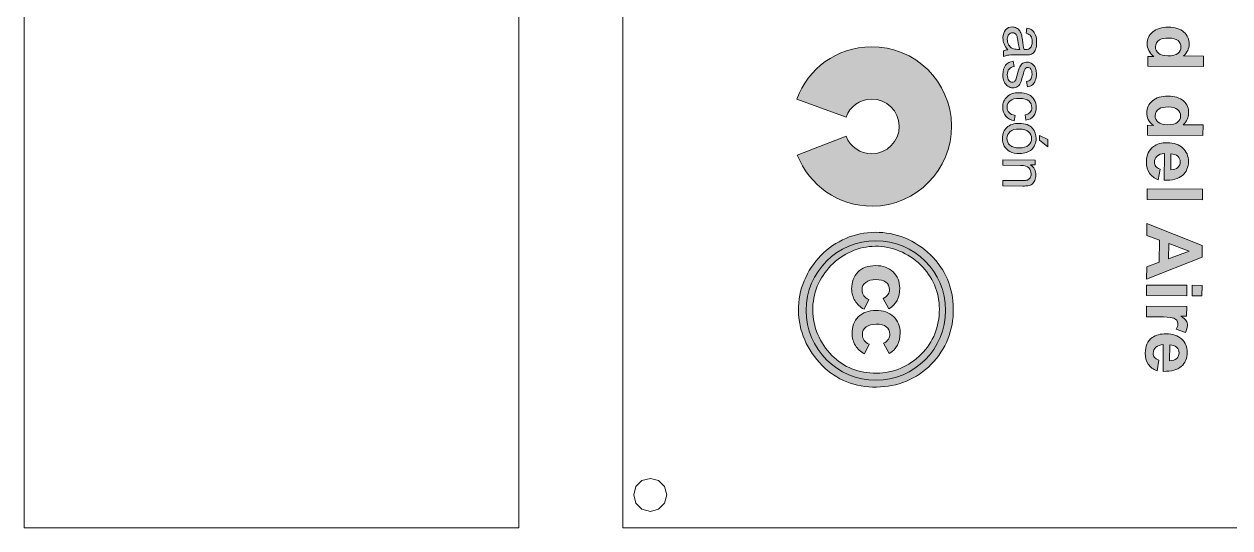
# Model space of a CAD drawing. Header units: inches. Extents: x -141 to 256, y 168 to 398.
# Drawn here: x -140.8 to -31.2, y 288.2 to 334.1 of the extents above; entities that cross this region are included whole.
import ezdxf

# ---------------------------------------------------------------- set-up
doc = ezdxf.new("R2010")
doc.units = ezdxf.units.IN
doc.header["$MEASUREMENT"] = 0
for name, color, linetype in [('Capa 1', 7, 'Continuous'), ('corte exterior', 1, 'Continuous'), ('corte interior', 3, 'Continuous'), ('graba raster', 2, 'Continuous')]:
    doc.layers.add(name, color=color, linetype=linetype)

# ---------------------------------------------------------------- blocks, each defined once
blk = doc.blocks.new('block 5')
at = {"layer": 'Capa 1', "true_color": 0x686868}
h = blk.add_hatch(color=251, dxfattribs=at)
h.dxf.hatch_style = 2
edge = h.paths.add_edge_path()
edge.add_spline(control_points=[(-56.47, 324.84), (-56.51, 328.85), (-59.78, 332.07), (-63.79, 332.03), (-66.9, 332), (-69.54, 330.02), (-70.54, 327.26), (-70.54, 327.26), (-66.07, 325.63), (-66.07, 325.63), (-65.72, 326.58), (-64.82, 327.26), (-63.75, 327.27), (-62.37, 327.28), (-61.25, 326.18), (-61.23, 324.8), (-61.22, 323.42), (-62.33, 322.29), (-63.71, 322.28), (-64.77, 322.27), (-65.69, 322.94), (-66.06, 323.88), (-66.06, 323.88), (-70.5, 322.17), (-70.5, 322.17), (-69.44, 319.43), (-66.77, 317.49), (-63.66, 317.52), (-59.66, 317.56), (-56.44, 320.83), (-56.47, 324.84)], knot_values=[0, 0, 0, 0, 1, 1, 1, 2, 2, 2, 3, 3, 3, 4, 4, 4, 5, 5, 5, 6, 6, 6, 7, 7, 7, 8, 8, 8, 9, 9, 9, 10, 10, 10, 10], degree=3, periodic=1)
at = {"layer": 'Capa 1', "lineweight": 0}
blk.add_open_spline([(-56.47, 324.84), (-56.51, 328.85), (-59.78, 332.07), (-63.79, 332.03), (-66.9, 332), (-69.54, 330.02), (-70.54, 327.26), (-70.54, 327.26), (-66.07, 325.63), (-66.07, 325.63), (-65.72, 326.58), (-64.82, 327.26), (-63.75, 327.27), (-62.37, 327.28), (-61.25, 326.18), (-61.23, 324.8), (-61.22, 323.42), (-62.33, 322.29), (-63.71, 322.28), (-64.77, 322.27), (-65.69, 322.94), (-66.06, 323.88), (-66.06, 323.88), (-70.5, 322.17), (-70.5, 322.17), (-69.44, 319.43), (-66.77, 317.49), (-63.66, 317.52), (-59.66, 317.56), (-56.44, 320.83), (-56.47, 324.84)], degree=3, knots=[0, 0, 0, 0, 1, 1, 1, 2, 2, 2, 3, 3, 3, 4, 4, 4, 5, 5, 5, 6, 6, 6, 7, 7, 7, 8, 8, 8, 9, 9, 9, 10, 10, 10, 10], dxfattribs=at)
blk = doc.blocks.new('block 6')
at = {"layer": 'Capa 1', "true_color": 0x686868}
h = blk.add_hatch(color=251, dxfattribs=at)
h.dxf.hatch_style = 2
edge = h.paths.add_edge_path()
edge.add_spline(control_points=[(-56.31, 308.17), (-56.29, 306.2), (-56.97, 304.52), (-58.33, 303.13), (-58.98, 302.46), (-59.74, 301.95), (-60.58, 301.6), (-61.43, 301.25), (-62.33, 301.07), (-63.29, 301.06), (-64.25, 301.05), (-65.16, 301.21), (-66, 301.54), (-66.85, 301.87), (-67.6, 302.37), (-68.25, 303.03), (-68.93, 303.71), (-69.46, 304.48), (-69.83, 305.35), (-70.2, 306.22), (-70.38, 307.12), (-70.39, 308.05), (-70.4, 308.98), (-70.23, 309.87), (-69.88, 310.73), (-69.53, 311.58), (-69.02, 312.35), (-68.36, 313.03), (-67.69, 313.71), (-66.93, 314.23), (-66.09, 314.59), (-65.24, 314.95), (-64.35, 315.13), (-63.41, 315.14), (-62.48, 315.15), (-61.59, 314.98), (-60.72, 314.63), (-59.86, 314.28), (-59.09, 313.77), (-58.4, 313.1), (-57.02, 311.77), (-56.33, 310.13), (-56.31, 308.17)], knot_values=[0, 0, 0, 0, 1, 1, 1, 2, 2, 2, 3, 3, 3, 4, 4, 4, 5, 5, 5, 6, 6, 6, 7, 7, 7, 8, 8, 8, 9, 9, 9, 10, 10, 10, 11, 11, 11, 12, 12, 12, 13, 13, 13, 14, 14, 14, 14], degree=3, periodic=1)
edge = h.paths.add_edge_path()
edge.add_spline(control_points=[(-57.58, 308.14), (-57.59, 309.75), (-58.17, 311.09), (-59.3, 312.18), (-59.87, 312.73), (-60.5, 313.15), (-61.2, 313.44), (-61.91, 313.74), (-62.64, 313.88), (-63.4, 313.87), (-64.16, 313.86), (-64.88, 313.71), (-65.58, 313.41), (-66.28, 313.1), (-66.9, 312.67), (-67.44, 312.11), (-67.99, 311.55), (-68.4, 310.93), (-68.68, 310.23), (-68.97, 309.53), (-69.1, 308.8), (-69.1, 308.04), (-69.09, 307.28), (-68.94, 306.55), (-68.64, 305.85), (-68.34, 305.14), (-67.91, 304.51), (-67.35, 303.94), (-66.27, 302.85), (-64.92, 302.31), (-63.3, 302.33), (-62.52, 302.34), (-61.78, 302.48), (-61.09, 302.77), (-60.4, 303.07), (-59.78, 303.49), (-59.24, 304.04), (-58.12, 305.18), (-57.57, 306.54), (-57.58, 308.14)], knot_values=[0, 0, 0, 0, 1, 1, 1, 2, 2, 2, 3, 3, 3, 4, 4, 4, 5, 5, 5, 6, 6, 6, 7, 7, 7, 8, 8, 8, 9, 9, 9, 10, 10, 10, 11, 11, 11, 12, 12, 12, 13, 13, 13, 13], degree=3, periodic=1)
edge = h.paths.add_edge_path()
edge.add_spline(control_points=[(-62.18, 308.18), (-62.18, 308.18), (-62.68, 309.12), (-62.68, 309.12), (-62.47, 309.23), (-62.33, 309.35), (-62.24, 309.5), (-62.16, 309.65), (-62.12, 309.78), (-62.12, 309.91), (-62.13, 310.54), (-62.55, 310.85), (-63.38, 310.84), (-63.75, 310.84), (-64.05, 310.75), (-64.28, 310.59), (-64.5, 310.43), (-64.62, 310.2), (-64.61, 309.89), (-64.61, 309.48), (-64.41, 309.19), (-64, 309.02), (-64, 309.02), (-64.43, 308.15), (-64.43, 308.15), (-64.78, 308.33), (-65.05, 308.59), (-65.25, 308.91), (-65.45, 309.24), (-65.55, 309.6), (-65.56, 309.99), (-65.56, 310.62), (-65.37, 311.13), (-64.99, 311.52), (-64.61, 311.91), (-64.07, 312.1), (-63.39, 312.11), (-62.72, 312.12), (-62.18, 311.93), (-61.79, 311.54), (-61.39, 311.15), (-61.19, 310.66), (-61.18, 310.07), (-61.17, 309.19), (-61.51, 308.57), (-62.18, 308.18)], knot_values=[0, 0, 0, 0, 1, 1, 1, 2, 2, 2, 3, 3, 3, 4, 4, 4, 5, 5, 5, 6, 6, 6, 7, 7, 7, 8, 8, 8, 9, 9, 9, 10, 10, 10, 11, 11, 11, 12, 12, 12, 13, 13, 13, 14, 14, 14, 15, 15, 15, 15], degree=3, periodic=1)
edge = h.paths.add_edge_path()
edge.add_spline(control_points=[(-62.15, 304.12), (-62.15, 304.12), (-62.65, 305.05), (-62.65, 305.05), (-62.44, 305.15), (-62.29, 305.28), (-62.21, 305.42), (-62.13, 305.57), (-62.09, 305.71), (-62.09, 305.85), (-62.09, 306.48), (-62.51, 306.79), (-63.34, 306.78), (-63.72, 306.78), (-64.02, 306.69), (-64.24, 306.53), (-64.47, 306.37), (-64.58, 306.14), (-64.58, 305.82), (-64.57, 305.41), (-64.37, 305.13), (-63.97, 304.96), (-63.97, 304.96), (-64.4, 304.08), (-64.4, 304.08), (-64.74, 304.27), (-65.02, 304.53), (-65.22, 304.85), (-65.42, 305.18), (-65.52, 305.53), (-65.52, 305.92), (-65.53, 306.55), (-65.34, 307.06), (-64.96, 307.45), (-64.57, 307.83), (-64.04, 308.03), (-63.35, 308.04), (-62.68, 308.04), (-62.15, 307.85), (-61.75, 307.47), (-61.35, 307.08), (-61.15, 306.59), (-61.15, 305.99), (-61.14, 305.12), (-61.47, 304.5), (-62.15, 304.12)], knot_values=[0, 0, 0, 0, 1, 1, 1, 2, 2, 2, 3, 3, 3, 4, 4, 4, 5, 5, 5, 6, 6, 6, 7, 7, 7, 8, 8, 8, 9, 9, 9, 10, 10, 10, 11, 11, 11, 12, 12, 12, 13, 13, 13, 14, 14, 14, 15, 15, 15, 15], degree=3, periodic=1)
at = {"layer": 'Capa 1', "lineweight": 0}
for points, knots in [([(-56.31, 308.17), (-56.29, 306.2), (-56.97, 304.52), (-58.33, 303.13), (-58.98, 302.46), (-59.74, 301.95), (-60.58, 301.6), (-61.43, 301.25), (-62.33, 301.07), (-63.29, 301.06), (-64.25, 301.05), (-65.16, 301.21), (-66, 301.54), (-66.85, 301.87), (-67.6, 302.37), (-68.25, 303.03), (-68.93, 303.71), (-69.46, 304.48), (-69.83, 305.35), (-70.2, 306.22), (-70.38, 307.12), (-70.39, 308.05), (-70.4, 308.98), (-70.23, 309.87), (-69.88, 310.73), (-69.53, 311.58), (-69.02, 312.35), (-68.36, 313.03), (-67.69, 313.71), (-66.93, 314.23), (-66.09, 314.59), (-65.24, 314.95), (-64.35, 315.13), (-63.41, 315.14), (-62.48, 315.15), (-61.59, 314.98), (-60.72, 314.63), (-59.86, 314.28), (-59.09, 313.77), (-58.4, 313.1), (-57.02, 311.77), (-56.33, 310.13), (-56.31, 308.17)], [0, 0, 0, 0, 1, 1, 1, 2, 2, 2, 3, 3, 3, 4, 4, 4, 5, 5, 5, 6, 6, 6, 7, 7, 7, 8, 8, 8, 9, 9, 9, 10, 10, 10, 11, 11, 11, 12, 12, 12, 13, 13, 13, 14, 14, 14, 14]), ([(-63.35, 314.38), (-59.85, 314.38), (-57.01, 311.54), (-57.01, 308.04), (-57.01, 304.53), (-59.85, 301.69), (-63.35, 301.69), (-66.86, 301.69), (-69.7, 304.53), (-69.7, 308.04), (-69.7, 311.54), (-66.86, 314.38), (-63.35, 314.38)], [0, 0, 0, 0, 1, 1, 1, 2, 2, 2, 3, 3, 3, 4, 4, 4, 4]), ([(-57.58, 308.14), (-57.59, 309.75), (-58.17, 311.09), (-59.3, 312.18), (-59.87, 312.73), (-60.5, 313.15), (-61.2, 313.44), (-61.91, 313.74), (-62.64, 313.88), (-63.4, 313.87), (-64.16, 313.86), (-64.88, 313.71), (-65.58, 313.41), (-66.28, 313.1), (-66.9, 312.67), (-67.44, 312.11), (-67.99, 311.55), (-68.4, 310.93), (-68.68, 310.23), (-68.97, 309.53), (-69.1, 308.8), (-69.1, 308.04), (-69.09, 307.28), (-68.94, 306.55), (-68.64, 305.85), (-68.34, 305.14), (-67.91, 304.51), (-67.35, 303.94), (-66.27, 302.85), (-64.92, 302.31), (-63.3, 302.33), (-62.52, 302.34), (-61.78, 302.48), (-61.09, 302.77), (-60.4, 303.07), (-59.78, 303.49), (-59.24, 304.04), (-58.12, 305.18), (-57.57, 306.54), (-57.58, 308.14)], [0, 0, 0, 0, 1, 1, 1, 2, 2, 2, 3, 3, 3, 4, 4, 4, 5, 5, 5, 6, 6, 6, 7, 7, 7, 8, 8, 8, 9, 9, 9, 10, 10, 10, 11, 11, 11, 12, 12, 12, 13, 13, 13, 13]), ([(-62.18, 308.18), (-62.18, 308.18), (-62.68, 309.12), (-62.68, 309.12), (-62.47, 309.23), (-62.33, 309.35), (-62.24, 309.5), (-62.16, 309.65), (-62.12, 309.78), (-62.12, 309.91), (-62.13, 310.54), (-62.55, 310.85), (-63.38, 310.84), (-63.75, 310.84), (-64.05, 310.75), (-64.28, 310.59), (-64.5, 310.43), (-64.62, 310.2), (-64.61, 309.89), (-64.61, 309.48), (-64.41, 309.19), (-64, 309.02), (-64, 309.02), (-64.43, 308.15), (-64.43, 308.15), (-64.78, 308.33), (-65.05, 308.59), (-65.25, 308.91), (-65.45, 309.24), (-65.55, 309.6), (-65.56, 309.99), (-65.56, 310.62), (-65.37, 311.13), (-64.99, 311.52), (-64.61, 311.91), (-64.07, 312.1), (-63.39, 312.11), (-62.72, 312.12), (-62.18, 311.93), (-61.79, 311.54), (-61.39, 311.15), (-61.19, 310.66), (-61.18, 310.07), (-61.17, 309.19), (-61.51, 308.57), (-62.18, 308.18)], [0, 0, 0, 0, 1, 1, 1, 2, 2, 2, 3, 3, 3, 4, 4, 4, 5, 5, 5, 6, 6, 6, 7, 7, 7, 8, 8, 8, 9, 9, 9, 10, 10, 10, 11, 11, 11, 12, 12, 12, 13, 13, 13, 14, 14, 14, 15, 15, 15, 15]), ([(-62.15, 304.12), (-62.15, 304.12), (-62.65, 305.05), (-62.65, 305.05), (-62.44, 305.15), (-62.29, 305.28), (-62.21, 305.42), (-62.13, 305.57), (-62.09, 305.71), (-62.09, 305.85), (-62.09, 306.48), (-62.51, 306.79), (-63.34, 306.78), (-63.72, 306.78), (-64.02, 306.69), (-64.24, 306.53), (-64.47, 306.37), (-64.58, 306.14), (-64.58, 305.82), (-64.57, 305.41), (-64.37, 305.13), (-63.97, 304.96), (-63.97, 304.96), (-64.4, 304.08), (-64.4, 304.08), (-64.74, 304.27), (-65.02, 304.53), (-65.22, 304.85), (-65.42, 305.18), (-65.52, 305.53), (-65.52, 305.92), (-65.53, 306.55), (-65.34, 307.06), (-64.96, 307.45), (-64.57, 307.83), (-64.04, 308.03), (-63.35, 308.04), (-62.68, 308.04), (-62.15, 307.85), (-61.75, 307.47), (-61.35, 307.08), (-61.15, 306.59), (-61.15, 305.99), (-61.14, 305.12), (-61.47, 304.5), (-62.15, 304.12)], [0, 0, 0, 0, 1, 1, 1, 2, 2, 2, 3, 3, 3, 4, 4, 4, 5, 5, 5, 6, 6, 6, 7, 7, 7, 8, 8, 8, 9, 9, 9, 10, 10, 10, 11, 11, 11, 12, 12, 12, 13, 13, 13, 14, 14, 14, 15, 15, 15, 15])]:
    blk.add_open_spline(points, degree=3, knots=knots, dxfattribs=at)

msp = doc.modelspace()

# ---------------------------------------------------------------- hatches: boundary and pattern name
at = {"layer": 'graba raster', "true_color": 0x575756}
h = msp.add_hatch(color=251, dxfattribs=at)
h.dxf.hatch_style = 2
edge = h.paths.add_edge_path()
edge.add_spline(control_points=[(-51.36, 331.75), (-51.52, 331.93), (-51.63, 332.11), (-51.69, 332.28), (-51.76, 332.45), (-51.79, 332.64), (-51.79, 332.83), (-51.78, 333.15), (-51.7, 333.4), (-51.55, 333.57), (-51.39, 333.74), (-51.19, 333.83), (-50.94, 333.83), (-50.8, 333.82), (-50.67, 333.79), (-50.55, 333.73), (-50.43, 333.66), (-50.34, 333.57), (-50.27, 333.47), (-50.2, 333.36), (-50.14, 333.24), (-50.11, 333.11), (-50.08, 333.01), (-50.06, 332.86), (-50.03, 332.67), (-49.99, 332.27), (-49.93, 331.97), (-49.87, 331.78), (-49.8, 331.78), (-49.76, 331.78), (-49.74, 331.78), (-49.54, 331.78), (-49.39, 331.82), (-49.31, 331.92), (-49.2, 332.04), (-49.14, 332.23), (-49.14, 332.48), (-49.14, 332.71), (-49.18, 332.89), (-49.26, 333), (-49.34, 333.11), (-49.48, 333.19), (-49.69, 333.25), (-49.69, 333.25), (-49.62, 333.73), (-49.62, 333.73), (-49.42, 333.69), (-49.25, 333.61), (-49.12, 333.51), (-48.99, 333.41), (-48.9, 333.26), (-48.83, 333.07), (-48.76, 332.88), (-48.73, 332.66), (-48.73, 332.41), (-48.73, 332.16), (-48.76, 331.95), (-48.82, 331.8), (-48.88, 331.64), (-48.96, 331.53), (-49.04, 331.45), (-49.13, 331.38), (-49.25, 331.33), (-49.38, 331.3), (-49.47, 331.29), (-49.62, 331.28), (-49.84, 331.28), (-49.84, 331.28), (-50.5, 331.28), (-50.5, 331.28), (-50.96, 331.29), (-51.26, 331.28), (-51.38, 331.26), (-51.5, 331.24), (-51.62, 331.2), (-51.73, 331.13), (-51.73, 331.13), (-51.73, 331.65), (-51.73, 331.65), (-51.62, 331.7), (-51.5, 331.74), (-51.36, 331.75)], knot_values=[0, 0, 0, 0, 1, 1, 1, 2, 2, 2, 3, 3, 3, 4, 4, 4, 5, 5, 5, 6, 6, 6, 7, 7, 7, 8, 8, 8, 9, 9, 9, 10, 10, 10, 11, 11, 11, 12, 12, 12, 13, 13, 13, 14, 14, 14, 15, 15, 15, 16, 16, 16, 17, 17, 17, 18, 18, 18, 19, 19, 19, 20, 20, 20, 21, 21, 21, 22, 22, 22, 23, 23, 23, 24, 24, 24, 25, 25, 25, 26, 26, 26, 27, 27, 27, 27], degree=3, periodic=1)
edge = h.paths.add_edge_path()
edge.add_spline(control_points=[(-50.26, 331.78), (-50.33, 331.96), (-50.39, 332.24), (-50.44, 332.6), (-50.47, 332.8), (-50.5, 332.94), (-50.54, 333.03), (-50.57, 333.11), (-50.63, 333.18), (-50.7, 333.23), (-50.77, 333.27), (-50.84, 333.3), (-50.93, 333.3), (-51.06, 333.3), (-51.17, 333.25), (-51.26, 333.15), (-51.35, 333.05), (-51.4, 332.9), (-51.4, 332.71), (-51.4, 332.52), (-51.36, 332.35), (-51.28, 332.2), (-51.19, 332.05), (-51.08, 331.94), (-50.93, 331.87), (-50.82, 331.81), (-50.66, 331.79), (-50.44, 331.79), (-50.44, 331.79), (-50.26, 331.78), (-50.26, 331.78)], knot_values=[0, 0, 0, 0, 1, 1, 1, 2, 2, 2, 3, 3, 3, 4, 4, 4, 5, 5, 5, 6, 6, 6, 7, 7, 7, 8, 8, 8, 9, 9, 9, 10, 10, 10, 10], degree=3, periodic=1)
h = msp.add_hatch(color=251, dxfattribs=at)
h.dxf.hatch_style = 2
edge = h.paths.add_edge_path()
edge.add_spline(control_points=[(-38.61, 330.25), (-38.61, 330.25), (-38.61, 331.15), (-38.61, 331.15), (-38.61, 331.15), (-38.07, 331.14), (-38.07, 331.14), (-38.28, 331.29), (-38.43, 331.47), (-38.53, 331.67), (-38.63, 331.88), (-38.68, 332.08), (-38.68, 332.29), (-38.68, 332.71), (-38.51, 333.07), (-38.17, 333.37), (-37.83, 333.66), (-37.35, 333.81), (-36.75, 333.81), (-36.13, 333.8), (-35.66, 333.66), (-35.34, 333.36), (-35.01, 333.07), (-34.86, 332.7), (-34.86, 332.25), (-34.86, 331.84), (-35.03, 331.49), (-35.37, 331.19), (-35.37, 331.19), (-33.55, 331.18), (-33.55, 331.18), (-33.55, 331.18), (-33.56, 330.22), (-33.56, 330.22), (-33.56, 330.22), (-38.61, 330.25), (-38.61, 330.25)], knot_values=[0, 0, 0, 0, 1, 1, 1, 2, 2, 2, 3, 3, 3, 4, 4, 4, 5, 5, 5, 6, 6, 6, 7, 7, 7, 8, 8, 8, 9, 9, 9, 10, 10, 10, 11, 11, 11, 12, 12, 12, 12], degree=3, periodic=1)
edge = h.paths.add_edge_path()
edge.add_spline(control_points=[(-36.69, 332.82), (-37.08, 332.82), (-37.36, 332.77), (-37.54, 332.66), (-37.79, 332.51), (-37.92, 332.29), (-37.92, 332.01), (-37.92, 331.79), (-37.83, 331.6), (-37.64, 331.44), (-37.45, 331.28), (-37.17, 331.2), (-36.79, 331.2), (-36.37, 331.2), (-36.07, 331.27), (-35.88, 331.42), (-35.69, 331.57), (-35.6, 331.77), (-35.6, 332), (-35.6, 332.23), (-35.69, 332.43), (-35.87, 332.58), (-36.05, 332.74), (-36.32, 332.82), (-36.69, 332.82)], knot_values=[0, 0, 0, 0, 1, 1, 1, 2, 2, 2, 3, 3, 3, 4, 4, 4, 5, 5, 5, 6, 6, 6, 7, 7, 7, 8, 8, 8, 8], degree=3, periodic=1)
h = msp.add_hatch(color=251, dxfattribs=at)
h.dxf.hatch_style = 2
edge = h.paths.add_edge_path()
edge.add_spline(control_points=[(-50.86, 330.72), (-50.86, 330.72), (-50.78, 330.22), (-50.78, 330.22), (-50.98, 330.2), (-51.13, 330.12), (-51.24, 330), (-51.34, 329.87), (-51.4, 329.7), (-51.4, 329.47), (-51.4, 329.24), (-51.35, 329.07), (-51.26, 328.96), (-51.17, 328.85), (-51.06, 328.8), (-50.94, 328.8), (-50.82, 328.79), (-50.74, 328.84), (-50.67, 328.94), (-50.63, 329.01), (-50.57, 329.18), (-50.5, 329.45), (-50.41, 329.81), (-50.32, 330.06), (-50.26, 330.2), (-50.19, 330.34), (-50.1, 330.45), (-49.98, 330.52), (-49.86, 330.59), (-49.73, 330.63), (-49.58, 330.63), (-49.45, 330.62), (-49.33, 330.59), (-49.22, 330.53), (-49.11, 330.47), (-49.02, 330.39), (-48.95, 330.29), (-48.89, 330.21), (-48.84, 330.11), (-48.8, 329.97), (-48.76, 329.84), (-48.75, 329.7), (-48.75, 329.54), (-48.75, 329.31), (-48.78, 329.11), (-48.85, 328.94), (-48.92, 328.77), (-49.01, 328.64), (-49.12, 328.56), (-49.23, 328.47), (-49.38, 328.42), (-49.57, 328.39), (-49.57, 328.39), (-49.64, 328.87), (-49.64, 328.87), (-49.49, 328.89), (-49.37, 328.96), (-49.28, 329.06), (-49.2, 329.17), (-49.16, 329.32), (-49.15, 329.51), (-49.15, 329.74), (-49.19, 329.9), (-49.26, 330), (-49.34, 330.1), (-49.43, 330.15), (-49.53, 330.15), (-49.59, 330.15), (-49.65, 330.13), (-49.7, 330.09), (-49.76, 330.05), (-49.8, 329.98), (-49.84, 329.9), (-49.85, 329.85), (-49.9, 329.7), (-49.96, 329.46), (-50.06, 329.11), (-50.14, 328.86), (-50.2, 328.73), (-50.26, 328.59), (-50.35, 328.48), (-50.46, 328.4), (-50.58, 328.32), (-50.72, 328.28), (-50.89, 328.29), (-51.05, 328.29), (-51.21, 328.34), (-51.35, 328.43), (-51.5, 328.53), (-51.61, 328.67), (-51.69, 328.85), (-51.77, 329.03), (-51.81, 329.24), (-51.81, 329.47), (-51.8, 329.85), (-51.72, 330.14), (-51.56, 330.34), (-51.4, 330.54), (-51.17, 330.66), (-50.86, 330.72)], knot_values=[0, 0, 0, 0, 1, 1, 1, 2, 2, 2, 3, 3, 3, 4, 4, 4, 5, 5, 5, 6, 6, 6, 7, 7, 7, 8, 8, 8, 9, 9, 9, 10, 10, 10, 11, 11, 11, 12, 12, 12, 13, 13, 13, 14, 14, 14, 15, 15, 15, 16, 16, 16, 17, 17, 17, 18, 18, 18, 19, 19, 19, 20, 20, 20, 21, 21, 21, 22, 22, 22, 23, 23, 23, 24, 24, 24, 25, 25, 25, 26, 26, 26, 27, 27, 27, 28, 28, 28, 29, 29, 29, 30, 30, 30, 31, 31, 31, 32, 32, 32, 33, 33, 33, 33], degree=3, periodic=1)
h = msp.add_hatch(color=251, dxfattribs=at)
h.dxf.hatch_style = 2
edge = h.paths.add_edge_path()
edge.add_spline(control_points=[(-50.69, 325.78), (-50.69, 325.78), (-50.76, 325.3), (-50.76, 325.3), (-51.09, 325.35), (-51.35, 325.49), (-51.54, 325.71), (-51.73, 325.93), (-51.82, 326.2), (-51.82, 326.52), (-51.82, 326.92), (-51.69, 327.24), (-51.42, 327.48), (-51.16, 327.73), (-50.79, 327.85), (-50.3, 327.84), (-49.98, 327.84), (-49.7, 327.79), (-49.47, 327.68), (-49.23, 327.58), (-49.06, 327.41), (-48.94, 327.2), (-48.82, 326.99), (-48.76, 326.75), (-48.76, 326.5), (-48.77, 326.18), (-48.85, 325.92), (-49.01, 325.72), (-49.17, 325.52), (-49.4, 325.39), (-49.7, 325.34), (-49.7, 325.34), (-49.77, 325.82), (-49.77, 325.82), (-49.57, 325.86), (-49.42, 325.95), (-49.32, 326.06), (-49.22, 326.18), (-49.17, 326.32), (-49.17, 326.48), (-49.17, 326.73), (-49.26, 326.94), (-49.44, 327.09), (-49.62, 327.25), (-49.9, 327.33), (-50.29, 327.33), (-50.68, 327.34), (-50.97, 327.26), (-51.14, 327.11), (-51.32, 326.96), (-51.41, 326.77), (-51.42, 326.52), (-51.42, 326.33), (-51.36, 326.17), (-51.24, 326.04), (-51.12, 325.9), (-50.94, 325.82), (-50.69, 325.78)], knot_values=[0, 0, 0, 0, 1, 1, 1, 2, 2, 2, 3, 3, 3, 4, 4, 4, 5, 5, 5, 6, 6, 6, 7, 7, 7, 8, 8, 8, 9, 9, 9, 10, 10, 10, 11, 11, 11, 12, 12, 12, 13, 13, 13, 14, 14, 14, 15, 15, 15, 16, 16, 16, 17, 17, 17, 18, 18, 18, 19, 19, 19, 19], degree=3, periodic=1)
h = msp.add_hatch(color=251, dxfattribs=at)
h.dxf.hatch_style = 2
edge = h.paths.add_edge_path()
edge.add_spline(control_points=[(-38.65, 323.98), (-38.65, 323.98), (-38.64, 324.88), (-38.64, 324.88), (-38.64, 324.88), (-38.11, 324.87), (-38.11, 324.87), (-38.31, 325.02), (-38.47, 325.2), (-38.57, 325.4), (-38.67, 325.61), (-38.72, 325.81), (-38.72, 326.02), (-38.72, 326.44), (-38.55, 326.8), (-38.2, 327.1), (-37.86, 327.39), (-37.39, 327.54), (-36.78, 327.54), (-36.16, 327.53), (-35.69, 327.39), (-35.37, 327.09), (-35.05, 326.8), (-34.89, 326.43), (-34.9, 325.98), (-34.9, 325.57), (-35.07, 325.22), (-35.41, 324.92), (-35.41, 324.92), (-33.59, 324.91), (-33.59, 324.91), (-33.59, 324.91), (-33.6, 323.95), (-33.6, 323.95), (-33.6, 323.95), (-38.65, 323.98), (-38.65, 323.98)], knot_values=[0, 0, 0, 0, 1, 1, 1, 2, 2, 2, 3, 3, 3, 4, 4, 4, 5, 5, 5, 6, 6, 6, 7, 7, 7, 8, 8, 8, 9, 9, 9, 10, 10, 10, 11, 11, 11, 12, 12, 12, 12], degree=3, periodic=1)
edge = h.paths.add_edge_path()
edge.add_spline(control_points=[(-36.72, 326.55), (-37.12, 326.55), (-37.4, 326.5), (-37.57, 326.39), (-37.83, 326.24), (-37.95, 326.02), (-37.96, 325.74), (-37.96, 325.52), (-37.86, 325.33), (-37.68, 325.17), (-37.49, 325.01), (-37.2, 324.93), (-36.83, 324.93), (-36.41, 324.93), (-36.1, 325), (-35.92, 325.15), (-35.73, 325.3), (-35.64, 325.5), (-35.64, 325.73), (-35.64, 325.96), (-35.73, 326.16), (-35.91, 326.31), (-36.09, 326.47), (-36.36, 326.55), (-36.72, 326.55)], knot_values=[0, 0, 0, 0, 1, 1, 1, 2, 2, 2, 3, 3, 3, 4, 4, 4, 5, 5, 5, 6, 6, 6, 7, 7, 7, 8, 8, 8, 8], degree=3, periodic=1)
h = msp.add_hatch(color=251, dxfattribs=at)
h.dxf.hatch_style = 2
edge = h.paths.add_edge_path()
edge.add_spline(control_points=[(-50.3, 325.05), (-49.76, 325.05), (-49.36, 324.9), (-49.1, 324.6), (-48.89, 324.34), (-48.78, 324.03), (-48.78, 323.67), (-48.78, 323.27), (-48.92, 322.94), (-49.18, 322.69), (-49.45, 322.43), (-49.81, 322.31), (-50.28, 322.31), (-50.65, 322.31), (-50.95, 322.37), (-51.17, 322.49), (-51.38, 322.6), (-51.55, 322.77), (-51.67, 322.98), (-51.78, 323.2), (-51.84, 323.44), (-51.84, 323.69), (-51.84, 324.1), (-51.7, 324.43), (-51.44, 324.68), (-51.18, 324.93), (-50.8, 325.06), (-50.3, 325.05)], knot_values=[0, 0, 0, 0, 1, 1, 1, 2, 2, 2, 3, 3, 3, 4, 4, 4, 5, 5, 5, 6, 6, 6, 7, 7, 7, 8, 8, 8, 9, 9, 9, 9], degree=3, periodic=1)
edge = h.paths.add_edge_path()
edge.add_spline(control_points=[(-50.31, 324.54), (-50.68, 324.55), (-50.96, 324.47), (-51.15, 324.3), (-51.34, 324.14), (-51.43, 323.94), (-51.43, 323.69), (-51.43, 323.44), (-51.34, 323.24), (-51.16, 323.07), (-50.97, 322.91), (-50.68, 322.82), (-50.3, 322.82), (-49.94, 322.82), (-49.66, 322.9), (-49.48, 323.06), (-49.29, 323.23), (-49.19, 323.43), (-49.19, 323.67), (-49.19, 323.92), (-49.28, 324.13), (-49.47, 324.29), (-49.65, 324.46), (-49.93, 324.54), (-50.31, 324.54)], knot_values=[0, 0, 0, 0, 1, 1, 1, 2, 2, 2, 3, 3, 3, 4, 4, 4, 5, 5, 5, 6, 6, 6, 7, 7, 7, 8, 8, 8, 8], degree=3, periodic=1)
h.paths.add_polyline_path([(-48.48, 323.95), (-47.71, 323.58), (-47.72, 322.92), (-48.48, 323.54)])
h = msp.add_hatch(color=251, dxfattribs=at)
h.dxf.hatch_style = 2
edge = h.paths.add_edge_path()
edge.add_spline(control_points=[(-37.5, 320.9), (-37.5, 320.9), (-37.67, 319.93), (-37.67, 319.93), (-38.02, 320.06), (-38.29, 320.26), (-38.47, 320.52), (-38.66, 320.79), (-38.75, 321.13), (-38.75, 321.53), (-38.74, 322.17), (-38.53, 322.64), (-38.11, 322.94), (-37.78, 323.18), (-37.36, 323.3), (-36.85, 323.29), (-36.24, 323.29), (-35.77, 323.13), (-35.43, 322.81), (-35.09, 322.49), (-34.92, 322.09), (-34.92, 321.6), (-34.92, 321.06), (-35.11, 320.63), (-35.47, 320.32), (-35.83, 320.01), (-36.38, 319.86), (-37.12, 319.88), (-37.12, 319.88), (-37.11, 322.3), (-37.11, 322.3), (-37.4, 322.3), (-37.62, 322.22), (-37.78, 322.07), (-37.94, 321.92), (-38.02, 321.74), (-38.02, 321.52), (-38.02, 321.36), (-37.98, 321.24), (-37.9, 321.13), (-37.82, 321.03), (-37.69, 320.95), (-37.5, 320.9)], knot_values=[0, 0, 0, 0, 1, 1, 1, 2, 2, 2, 3, 3, 3, 4, 4, 4, 5, 5, 5, 6, 6, 6, 7, 7, 7, 8, 8, 8, 9, 9, 9, 10, 10, 10, 11, 11, 11, 12, 12, 12, 13, 13, 13, 14, 14, 14, 14], degree=3, periodic=1)
edge = h.paths.add_edge_path()
edge.add_spline(control_points=[(-36.52, 320.84), (-36.24, 320.84), (-36.03, 320.91), (-35.88, 321.05), (-35.74, 321.19), (-35.66, 321.35), (-35.66, 321.55), (-35.66, 321.76), (-35.74, 321.94), (-35.89, 322.07), (-36.04, 322.21), (-36.25, 322.28), (-36.52, 322.28), (-36.52, 322.28), (-36.52, 320.84), (-36.52, 320.84)], knot_values=[0, 0, 0, 0, 1, 1, 1, 2, 2, 2, 3, 3, 3, 4, 4, 4, 5, 5, 5, 5], degree=3, periodic=1)
h = msp.add_hatch(color=251, dxfattribs=at)
h.dxf.hatch_style = 2
edge = h.paths.add_edge_path()
edge.add_spline(control_points=[(-51.79, 321.74), (-51.79, 321.74), (-48.86, 321.72), (-48.86, 321.72), (-48.86, 321.72), (-48.86, 321.28), (-48.86, 321.28), (-48.86, 321.28), (-49.28, 321.28), (-49.28, 321.28), (-48.96, 321.06), (-48.8, 320.75), (-48.8, 320.34), (-48.8, 320.17), (-48.83, 320), (-48.9, 319.86), (-48.96, 319.71), (-49.05, 319.6), (-49.15, 319.53), (-49.25, 319.45), (-49.38, 319.4), (-49.52, 319.37), (-49.61, 319.36), (-49.77, 319.35), (-50, 319.35), (-50, 319.35), (-51.8, 319.36), (-51.8, 319.36), (-51.8, 319.36), (-51.8, 319.86), (-51.8, 319.86), (-51.8, 319.86), (-50.02, 319.85), (-50.02, 319.85), (-49.82, 319.84), (-49.66, 319.86), (-49.56, 319.9), (-49.46, 319.94), (-49.38, 320.01), (-49.32, 320.11), (-49.26, 320.2), (-49.23, 320.32), (-49.23, 320.45), (-49.23, 320.66), (-49.3, 320.84), (-49.43, 321), (-49.56, 321.15), (-49.82, 321.23), (-50.19, 321.23), (-50.19, 321.23), (-51.79, 321.24), (-51.79, 321.24), (-51.79, 321.24), (-51.79, 321.74), (-51.79, 321.74)], knot_values=[0, 0, 0, 0, 1, 1, 1, 2, 2, 2, 3, 3, 3, 4, 4, 4, 5, 5, 5, 6, 6, 6, 7, 7, 7, 8, 8, 8, 9, 9, 9, 10, 10, 10, 11, 11, 11, 12, 12, 12, 13, 13, 13, 14, 14, 14, 15, 15, 15, 16, 16, 16, 17, 17, 17, 18, 18, 18, 18], degree=3, periodic=1)
h = msp.add_hatch(color=251, dxfattribs=at)
h.dxf.hatch_style = 2
h.paths.add_polyline_path([(-38.68, 319.1), (-33.63, 319.07), (-33.63, 318.1), (-38.68, 318.13)])
h = msp.add_hatch(color=251, dxfattribs=at)
h.dxf.hatch_style = 2
h.paths.add_polyline_path([(-38.73, 310.88), (-38.72, 311.99), (-37.57, 312.42), (-37.56, 314.44), (-38.7, 314.86), (-38.7, 315.95), (-33.66, 313.95), (-33.66, 312.87)])
h.paths.add_polyline_path([(-36.72, 312.74), (-34.84, 313.43), (-36.71, 314.12)])
h = msp.add_hatch(color=251, dxfattribs=at)
h.dxf.hatch_style = 2
h.paths.add_polyline_path([(-38.73, 310.34), (-35.07, 310.32), (-35.08, 309.35), (-38.74, 309.38)])
h.paths.add_polyline_path([(-34.58, 310.32), (-33.68, 310.31), (-33.69, 309.35), (-34.58, 309.35)])
h = msp.add_hatch(color=251, dxfattribs=at)
h.dxf.hatch_style = 2
edge = h.paths.add_edge_path()
edge.add_spline(control_points=[(-38.75, 307.46), (-38.75, 307.46), (-38.74, 308.43), (-38.74, 308.43), (-38.74, 308.43), (-35.08, 308.4), (-35.08, 308.4), (-35.08, 308.4), (-35.09, 307.5), (-35.09, 307.5), (-35.09, 307.5), (-35.61, 307.51), (-35.61, 307.51), (-35.36, 307.35), (-35.2, 307.21), (-35.13, 307.09), (-35.05, 306.97), (-35.01, 306.83), (-35.01, 306.67), (-35.01, 306.45), (-35.07, 306.24), (-35.2, 306.03), (-35.2, 306.03), (-36.04, 306.34), (-36.04, 306.34), (-35.93, 306.5), (-35.88, 306.65), (-35.88, 306.79), (-35.88, 306.93), (-35.91, 307.04), (-35.99, 307.14), (-36.06, 307.23), (-36.2, 307.31), (-36.39, 307.36), (-36.59, 307.42), (-37, 307.45), (-37.62, 307.45), (-37.62, 307.45), (-38.75, 307.46), (-38.75, 307.46)], knot_values=[0, 0, 0, 0, 1, 1, 1, 2, 2, 2, 3, 3, 3, 4, 4, 4, 5, 5, 5, 6, 6, 6, 7, 7, 7, 8, 8, 8, 9, 9, 9, 10, 10, 10, 11, 11, 11, 12, 12, 12, 13, 13, 13, 13], degree=3, periodic=1)
h = msp.add_hatch(color=251, dxfattribs=at)
h.dxf.hatch_style = 2
edge = h.paths.add_edge_path()
edge.add_spline(control_points=[(-37.61, 303.51), (-37.61, 303.51), (-37.78, 302.55), (-37.78, 302.55), (-38.13, 302.67), (-38.4, 302.87), (-38.58, 303.14), (-38.76, 303.41), (-38.85, 303.75), (-38.85, 304.15), (-38.85, 304.78), (-38.64, 305.25), (-38.22, 305.56), (-37.88, 305.8), (-37.46, 305.91), (-36.96, 305.91), (-36.35, 305.91), (-35.88, 305.75), (-35.53, 305.43), (-35.19, 305.11), (-35.02, 304.71), (-35.03, 304.22), (-35.03, 303.68), (-35.21, 303.25), (-35.57, 302.94), (-35.93, 302.62), (-36.49, 302.48), (-37.23, 302.49), (-37.23, 302.49), (-37.21, 304.92), (-37.21, 304.92), (-37.5, 304.91), (-37.72, 304.84), (-37.88, 304.69), (-38.04, 304.54), (-38.13, 304.36), (-38.13, 304.13), (-38.13, 303.98), (-38.09, 303.85), (-38, 303.75), (-37.92, 303.65), (-37.79, 303.57), (-37.61, 303.51)], knot_values=[0, 0, 0, 0, 1, 1, 1, 2, 2, 2, 3, 3, 3, 4, 4, 4, 5, 5, 5, 6, 6, 6, 7, 7, 7, 8, 8, 8, 9, 9, 9, 10, 10, 10, 11, 11, 11, 12, 12, 12, 13, 13, 13, 14, 14, 14, 14], degree=3, periodic=1)
edge = h.paths.add_edge_path()
edge.add_spline(control_points=[(-36.63, 303.45), (-36.35, 303.46), (-36.14, 303.53), (-35.99, 303.66), (-35.84, 303.8), (-35.77, 303.97), (-35.77, 304.17), (-35.77, 304.38), (-35.84, 304.55), (-36, 304.69), (-36.15, 304.83), (-36.36, 304.9), (-36.62, 304.9), (-36.62, 304.9), (-36.63, 303.45), (-36.63, 303.45)], knot_values=[0, 0, 0, 0, 1, 1, 1, 2, 2, 2, 3, 3, 3, 4, 4, 4, 5, 5, 5, 5], degree=3, periodic=1)

# ---------------------------------------------------------------- linework, layer by layer
at = {"layer": 'corte exterior', "lineweight": 0}
for points in [[(-95.84, 398.25), (-95.84, 304.25), (-95.84, 288.25), (-140.84, 288.25), (-140.84, 304.25), (-140.84, 398.25), (-95.84, 398.25)], [(-70.37, 288.25), (-71.37, 288.25), (-71.37, 288.25), (-85.38, 288.25), (-86.37, 288.25), (-86.37, 398.25), (-85.38, 398.25), (-82.37, 398.25), (-70.37, 398.25), (-70.37, 398.25), (-70.37, 398.25), (-69.38, 398.25), (-66.37, 398.25), (-57.38, 398.25), (-37.37, 398.25), (-30.37, 398.25)], [(80.63, 288.25), (65.63, 288.25), (64.63, 288.25), (42.62, 288.25), (34.62, 288.25), (33.63, 288.25), (32.63, 288.25), (17.63, 288.25), (16.63, 288.25), (16.63, 288.25), (-5.38, 288.25), (-13.38, 288.25), (-14.37, 288.25), (-15.37, 288.25), (-30.37, 288.25), (-30.37, 288.25), (-31.37, 288.25), (-69.38, 288.25), (-70.37, 288.25), (-70.37, 288.25)]]:
    msp.add_lwpolyline(points, dxfattribs=at)
at = {"layer": 'corte interior', "lineweight": 0}
msp.add_lwpolyline([(-82.57, 292), (-83.12, 292.55), (-83.87, 292.75), (-84.63, 292.55), (-85.18, 292), (-85.38, 291.25), (-85.18, 290.5), (-84.63, 289.95), (-83.87, 289.75), (-83.12, 289.95), (-82.57, 290.5), (-82.37, 291.25), (-82.57, 292)], dxfattribs=at)
at = {"layer": 'graba raster', "lineweight": 0}
for points in [[(-48.48, 323.95), (-47.71, 323.58), (-47.72, 322.92), (-48.48, 323.54), (-48.48, 323.95)], [(-38.68, 319.1), (-33.63, 319.07), (-33.63, 318.1), (-38.68, 318.13), (-38.68, 319.1)], [(-38.73, 310.88), (-38.72, 311.99), (-37.57, 312.42), (-37.56, 314.44), (-38.7, 314.86), (-38.7, 315.95), (-33.66, 313.95), (-33.66, 312.87), (-38.73, 310.88)], [(-36.72, 312.74), (-34.84, 313.43), (-36.71, 314.12), (-36.72, 312.74)], [(-38.73, 310.34), (-35.07, 310.32), (-35.08, 309.35), (-38.74, 309.38), (-38.73, 310.34)], [(-34.58, 310.32), (-33.68, 310.31), (-33.69, 309.35), (-34.58, 309.35), (-34.58, 310.32)]]:
    msp.add_lwpolyline(points, dxfattribs=at)
for points, knots in [([(-51.36, 331.75), (-51.52, 331.93), (-51.63, 332.11), (-51.69, 332.28), (-51.76, 332.45), (-51.79, 332.64), (-51.79, 332.83), (-51.78, 333.15), (-51.7, 333.4), (-51.55, 333.57), (-51.39, 333.74), (-51.19, 333.83), (-50.94, 333.83), (-50.8, 333.82), (-50.67, 333.79), (-50.55, 333.73), (-50.43, 333.66), (-50.34, 333.57), (-50.27, 333.47), (-50.2, 333.36), (-50.14, 333.24), (-50.11, 333.11), (-50.08, 333.01), (-50.06, 332.86), (-50.03, 332.67), (-49.99, 332.27), (-49.93, 331.97), (-49.87, 331.78), (-49.8, 331.78), (-49.76, 331.78), (-49.74, 331.78), (-49.54, 331.78), (-49.39, 331.82), (-49.31, 331.92), (-49.2, 332.04), (-49.14, 332.23), (-49.14, 332.48), (-49.14, 332.71), (-49.18, 332.89), (-49.26, 333), (-49.34, 333.11), (-49.48, 333.19), (-49.69, 333.25), (-49.69, 333.25), (-49.62, 333.73), (-49.62, 333.73), (-49.42, 333.69), (-49.25, 333.61), (-49.12, 333.51), (-48.99, 333.41), (-48.9, 333.26), (-48.83, 333.07), (-48.76, 332.88), (-48.73, 332.66), (-48.73, 332.41), (-48.73, 332.16), (-48.76, 331.95), (-48.82, 331.8), (-48.88, 331.64), (-48.96, 331.53), (-49.04, 331.45), (-49.13, 331.38), (-49.25, 331.33), (-49.38, 331.3), (-49.47, 331.29), (-49.62, 331.28), (-49.84, 331.28), (-49.84, 331.28), (-50.5, 331.28), (-50.5, 331.28), (-50.96, 331.29), (-51.26, 331.28), (-51.38, 331.26), (-51.5, 331.24), (-51.62, 331.2), (-51.73, 331.13), (-51.73, 331.13), (-51.73, 331.65), (-51.73, 331.65), (-51.62, 331.7), (-51.5, 331.74), (-51.36, 331.75)], [0, 0, 0, 0, 1, 1, 1, 2, 2, 2, 3, 3, 3, 4, 4, 4, 5, 5, 5, 6, 6, 6, 7, 7, 7, 8, 8, 8, 9, 9, 9, 10, 10, 10, 11, 11, 11, 12, 12, 12, 13, 13, 13, 14, 14, 14, 15, 15, 15, 16, 16, 16, 17, 17, 17, 18, 18, 18, 19, 19, 19, 20, 20, 20, 21, 21, 21, 22, 22, 22, 23, 23, 23, 24, 24, 24, 25, 25, 25, 26, 26, 26, 27, 27, 27, 27]), ([(-38.61, 330.25), (-38.61, 330.25), (-38.61, 331.15), (-38.61, 331.15), (-38.61, 331.15), (-38.07, 331.14), (-38.07, 331.14), (-38.28, 331.29), (-38.43, 331.47), (-38.53, 331.67), (-38.63, 331.88), (-38.68, 332.08), (-38.68, 332.29), (-38.68, 332.71), (-38.51, 333.07), (-38.17, 333.37), (-37.83, 333.66), (-37.35, 333.81), (-36.75, 333.81), (-36.13, 333.8), (-35.66, 333.66), (-35.34, 333.36), (-35.01, 333.07), (-34.86, 332.7), (-34.86, 332.25), (-34.86, 331.84), (-35.03, 331.49), (-35.37, 331.19), (-35.37, 331.19), (-33.55, 331.18), (-33.55, 331.18), (-33.55, 331.18), (-33.56, 330.22), (-33.56, 330.22), (-33.56, 330.22), (-38.61, 330.25), (-38.61, 330.25)], [0, 0, 0, 0, 1, 1, 1, 2, 2, 2, 3, 3, 3, 4, 4, 4, 5, 5, 5, 6, 6, 6, 7, 7, 7, 8, 8, 8, 9, 9, 9, 10, 10, 10, 11, 11, 11, 12, 12, 12, 12]), ([(-50.26, 331.78), (-50.33, 331.96), (-50.39, 332.24), (-50.44, 332.6), (-50.47, 332.8), (-50.5, 332.94), (-50.54, 333.03), (-50.57, 333.11), (-50.63, 333.18), (-50.7, 333.23), (-50.77, 333.27), (-50.84, 333.3), (-50.93, 333.3), (-51.06, 333.3), (-51.17, 333.25), (-51.26, 333.15), (-51.35, 333.05), (-51.4, 332.9), (-51.4, 332.71), (-51.4, 332.52), (-51.36, 332.35), (-51.28, 332.2), (-51.19, 332.05), (-51.08, 331.94), (-50.93, 331.87), (-50.82, 331.81), (-50.66, 331.79), (-50.44, 331.79), (-50.44, 331.79), (-50.26, 331.78), (-50.26, 331.78)], [0, 0, 0, 0, 1, 1, 1, 2, 2, 2, 3, 3, 3, 4, 4, 4, 5, 5, 5, 6, 6, 6, 7, 7, 7, 8, 8, 8, 9, 9, 9, 10, 10, 10, 10]), ([(-36.69, 332.82), (-37.08, 332.82), (-37.36, 332.77), (-37.54, 332.66), (-37.79, 332.51), (-37.92, 332.29), (-37.92, 332.01), (-37.92, 331.79), (-37.83, 331.6), (-37.64, 331.44), (-37.45, 331.28), (-37.17, 331.2), (-36.79, 331.2), (-36.37, 331.2), (-36.07, 331.27), (-35.88, 331.42), (-35.69, 331.57), (-35.6, 331.77), (-35.6, 332), (-35.6, 332.23), (-35.69, 332.43), (-35.87, 332.58), (-36.05, 332.74), (-36.32, 332.82), (-36.69, 332.82)], [0, 0, 0, 0, 1, 1, 1, 2, 2, 2, 3, 3, 3, 4, 4, 4, 5, 5, 5, 6, 6, 6, 7, 7, 7, 8, 8, 8, 8]), ([(-50.86, 330.72), (-50.86, 330.72), (-50.78, 330.22), (-50.78, 330.22), (-50.98, 330.2), (-51.13, 330.12), (-51.24, 330), (-51.34, 329.87), (-51.4, 329.7), (-51.4, 329.47), (-51.4, 329.24), (-51.35, 329.07), (-51.26, 328.96), (-51.17, 328.85), (-51.06, 328.8), (-50.94, 328.8), (-50.82, 328.79), (-50.74, 328.84), (-50.67, 328.94), (-50.63, 329.01), (-50.57, 329.18), (-50.5, 329.45), (-50.41, 329.81), (-50.32, 330.06), (-50.26, 330.2), (-50.19, 330.34), (-50.1, 330.45), (-49.98, 330.52), (-49.86, 330.59), (-49.73, 330.63), (-49.58, 330.63), (-49.45, 330.62), (-49.33, 330.59), (-49.22, 330.53), (-49.11, 330.47), (-49.02, 330.39), (-48.95, 330.29), (-48.89, 330.21), (-48.84, 330.11), (-48.8, 329.97), (-48.76, 329.84), (-48.75, 329.7), (-48.75, 329.54), (-48.75, 329.31), (-48.78, 329.11), (-48.85, 328.94), (-48.92, 328.77), (-49.01, 328.64), (-49.12, 328.56), (-49.23, 328.47), (-49.38, 328.42), (-49.57, 328.39), (-49.57, 328.39), (-49.64, 328.87), (-49.64, 328.87), (-49.49, 328.89), (-49.37, 328.96), (-49.28, 329.06), (-49.2, 329.17), (-49.16, 329.32), (-49.15, 329.51), (-49.15, 329.74), (-49.19, 329.9), (-49.26, 330), (-49.34, 330.1), (-49.43, 330.15), (-49.53, 330.15), (-49.59, 330.15), (-49.65, 330.13), (-49.7, 330.09), (-49.76, 330.05), (-49.8, 329.98), (-49.84, 329.9), (-49.85, 329.85), (-49.9, 329.7), (-49.96, 329.46), (-50.06, 329.11), (-50.14, 328.86), (-50.2, 328.73), (-50.26, 328.59), (-50.35, 328.48), (-50.46, 328.4), (-50.58, 328.32), (-50.72, 328.28), (-50.89, 328.29), (-51.05, 328.29), (-51.21, 328.34), (-51.35, 328.43), (-51.5, 328.53), (-51.61, 328.67), (-51.69, 328.85), (-51.77, 329.03), (-51.81, 329.24), (-51.81, 329.47), (-51.8, 329.85), (-51.72, 330.14), (-51.56, 330.34), (-51.4, 330.54), (-51.17, 330.66), (-50.86, 330.72)], [0, 0, 0, 0, 1, 1, 1, 2, 2, 2, 3, 3, 3, 4, 4, 4, 5, 5, 5, 6, 6, 6, 7, 7, 7, 8, 8, 8, 9, 9, 9, 10, 10, 10, 11, 11, 11, 12, 12, 12, 13, 13, 13, 14, 14, 14, 15, 15, 15, 16, 16, 16, 17, 17, 17, 18, 18, 18, 19, 19, 19, 20, 20, 20, 21, 21, 21, 22, 22, 22, 23, 23, 23, 24, 24, 24, 25, 25, 25, 26, 26, 26, 27, 27, 27, 28, 28, 28, 29, 29, 29, 30, 30, 30, 31, 31, 31, 32, 32, 32, 33, 33, 33, 33]), ([(-50.69, 325.78), (-50.69, 325.78), (-50.76, 325.3), (-50.76, 325.3), (-51.09, 325.35), (-51.35, 325.49), (-51.54, 325.71), (-51.73, 325.93), (-51.82, 326.2), (-51.82, 326.52), (-51.82, 326.92), (-51.69, 327.24), (-51.42, 327.48), (-51.16, 327.73), (-50.79, 327.85), (-50.3, 327.84), (-49.98, 327.84), (-49.7, 327.79), (-49.47, 327.68), (-49.23, 327.58), (-49.06, 327.41), (-48.94, 327.2), (-48.82, 326.99), (-48.76, 326.75), (-48.76, 326.5), (-48.77, 326.18), (-48.85, 325.92), (-49.01, 325.72), (-49.17, 325.52), (-49.4, 325.39), (-49.7, 325.34), (-49.7, 325.34), (-49.77, 325.82), (-49.77, 325.82), (-49.57, 325.86), (-49.42, 325.95), (-49.32, 326.06), (-49.22, 326.18), (-49.17, 326.32), (-49.17, 326.48), (-49.17, 326.73), (-49.26, 326.94), (-49.44, 327.09), (-49.62, 327.25), (-49.9, 327.33), (-50.29, 327.33), (-50.68, 327.34), (-50.97, 327.26), (-51.14, 327.11), (-51.32, 326.96), (-51.41, 326.77), (-51.42, 326.52), (-51.42, 326.33), (-51.36, 326.17), (-51.24, 326.04), (-51.12, 325.9), (-50.94, 325.82), (-50.69, 325.78)], [0, 0, 0, 0, 1, 1, 1, 2, 2, 2, 3, 3, 3, 4, 4, 4, 5, 5, 5, 6, 6, 6, 7, 7, 7, 8, 8, 8, 9, 9, 9, 10, 10, 10, 11, 11, 11, 12, 12, 12, 13, 13, 13, 14, 14, 14, 15, 15, 15, 16, 16, 16, 17, 17, 17, 18, 18, 18, 19, 19, 19, 19]), ([(-38.65, 323.98), (-38.65, 323.98), (-38.64, 324.88), (-38.64, 324.88), (-38.64, 324.88), (-38.11, 324.87), (-38.11, 324.87), (-38.31, 325.02), (-38.47, 325.2), (-38.57, 325.4), (-38.67, 325.61), (-38.72, 325.81), (-38.72, 326.02), (-38.72, 326.44), (-38.55, 326.8), (-38.2, 327.1), (-37.86, 327.39), (-37.39, 327.54), (-36.78, 327.54), (-36.16, 327.53), (-35.69, 327.39), (-35.37, 327.09), (-35.05, 326.8), (-34.89, 326.43), (-34.9, 325.98), (-34.9, 325.57), (-35.07, 325.22), (-35.41, 324.92), (-35.41, 324.92), (-33.59, 324.91), (-33.59, 324.91), (-33.59, 324.91), (-33.6, 323.95), (-33.6, 323.95), (-33.6, 323.95), (-38.65, 323.98), (-38.65, 323.98)], [0, 0, 0, 0, 1, 1, 1, 2, 2, 2, 3, 3, 3, 4, 4, 4, 5, 5, 5, 6, 6, 6, 7, 7, 7, 8, 8, 8, 9, 9, 9, 10, 10, 10, 11, 11, 11, 12, 12, 12, 12]), ([(-36.72, 326.55), (-37.12, 326.55), (-37.4, 326.5), (-37.57, 326.39), (-37.83, 326.24), (-37.95, 326.02), (-37.96, 325.74), (-37.96, 325.52), (-37.86, 325.33), (-37.68, 325.17), (-37.49, 325.01), (-37.2, 324.93), (-36.83, 324.93), (-36.41, 324.93), (-36.1, 325), (-35.92, 325.15), (-35.73, 325.3), (-35.64, 325.5), (-35.64, 325.73), (-35.64, 325.96), (-35.73, 326.16), (-35.91, 326.31), (-36.09, 326.47), (-36.36, 326.55), (-36.72, 326.55)], [0, 0, 0, 0, 1, 1, 1, 2, 2, 2, 3, 3, 3, 4, 4, 4, 5, 5, 5, 6, 6, 6, 7, 7, 7, 8, 8, 8, 8]), ([(-50.3, 325.05), (-49.76, 325.05), (-49.36, 324.9), (-49.1, 324.6), (-48.89, 324.34), (-48.78, 324.03), (-48.78, 323.67), (-48.78, 323.27), (-48.92, 322.94), (-49.18, 322.69), (-49.45, 322.43), (-49.81, 322.31), (-50.28, 322.31), (-50.65, 322.31), (-50.95, 322.37), (-51.17, 322.49), (-51.38, 322.6), (-51.55, 322.77), (-51.67, 322.98), (-51.78, 323.2), (-51.84, 323.44), (-51.84, 323.69), (-51.84, 324.1), (-51.7, 324.43), (-51.44, 324.68), (-51.18, 324.93), (-50.8, 325.06), (-50.3, 325.05)], [0, 0, 0, 0, 1, 1, 1, 2, 2, 2, 3, 3, 3, 4, 4, 4, 5, 5, 5, 6, 6, 6, 7, 7, 7, 8, 8, 8, 9, 9, 9, 9]), ([(-50.31, 324.54), (-50.68, 324.55), (-50.96, 324.47), (-51.15, 324.3), (-51.34, 324.14), (-51.43, 323.94), (-51.43, 323.69), (-51.43, 323.44), (-51.34, 323.24), (-51.16, 323.07), (-50.97, 322.91), (-50.68, 322.82), (-50.3, 322.82), (-49.94, 322.82), (-49.66, 322.9), (-49.48, 323.06), (-49.29, 323.23), (-49.19, 323.43), (-49.19, 323.67), (-49.19, 323.92), (-49.28, 324.13), (-49.47, 324.29), (-49.65, 324.46), (-49.93, 324.54), (-50.31, 324.54)], [0, 0, 0, 0, 1, 1, 1, 2, 2, 2, 3, 3, 3, 4, 4, 4, 5, 5, 5, 6, 6, 6, 7, 7, 7, 8, 8, 8, 8]), ([(-37.5, 320.9), (-37.5, 320.9), (-37.67, 319.93), (-37.67, 319.93), (-38.02, 320.06), (-38.29, 320.26), (-38.47, 320.52), (-38.66, 320.79), (-38.75, 321.13), (-38.75, 321.53), (-38.74, 322.17), (-38.53, 322.64), (-38.11, 322.94), (-37.78, 323.18), (-37.36, 323.3), (-36.85, 323.29), (-36.24, 323.29), (-35.77, 323.13), (-35.43, 322.81), (-35.09, 322.49), (-34.92, 322.09), (-34.92, 321.6), (-34.92, 321.06), (-35.11, 320.63), (-35.47, 320.32), (-35.83, 320.01), (-36.38, 319.86), (-37.12, 319.88), (-37.12, 319.88), (-37.11, 322.3), (-37.11, 322.3), (-37.4, 322.3), (-37.62, 322.22), (-37.78, 322.07), (-37.94, 321.92), (-38.02, 321.74), (-38.02, 321.52), (-38.02, 321.36), (-37.98, 321.24), (-37.9, 321.13), (-37.82, 321.03), (-37.69, 320.95), (-37.5, 320.9)], [0, 0, 0, 0, 1, 1, 1, 2, 2, 2, 3, 3, 3, 4, 4, 4, 5, 5, 5, 6, 6, 6, 7, 7, 7, 8, 8, 8, 9, 9, 9, 10, 10, 10, 11, 11, 11, 12, 12, 12, 13, 13, 13, 14, 14, 14, 14]), ([(-51.79, 321.74), (-51.79, 321.74), (-48.86, 321.72), (-48.86, 321.72), (-48.86, 321.72), (-48.86, 321.28), (-48.86, 321.28), (-48.86, 321.28), (-49.28, 321.28), (-49.28, 321.28), (-48.96, 321.06), (-48.8, 320.75), (-48.8, 320.34), (-48.8, 320.17), (-48.83, 320), (-48.9, 319.86), (-48.96, 319.71), (-49.05, 319.6), (-49.15, 319.53), (-49.25, 319.45), (-49.38, 319.4), (-49.52, 319.37), (-49.61, 319.36), (-49.77, 319.35), (-50, 319.35), (-50, 319.35), (-51.8, 319.36), (-51.8, 319.36), (-51.8, 319.36), (-51.8, 319.86), (-51.8, 319.86), (-51.8, 319.86), (-50.02, 319.85), (-50.02, 319.85), (-49.82, 319.84), (-49.66, 319.86), (-49.56, 319.9), (-49.46, 319.94), (-49.38, 320.01), (-49.32, 320.11), (-49.26, 320.2), (-49.23, 320.32), (-49.23, 320.45), (-49.23, 320.66), (-49.3, 320.84), (-49.43, 321), (-49.56, 321.15), (-49.82, 321.23), (-50.19, 321.23), (-50.19, 321.23), (-51.79, 321.24), (-51.79, 321.24), (-51.79, 321.24), (-51.79, 321.74), (-51.79, 321.74)], [0, 0, 0, 0, 1, 1, 1, 2, 2, 2, 3, 3, 3, 4, 4, 4, 5, 5, 5, 6, 6, 6, 7, 7, 7, 8, 8, 8, 9, 9, 9, 10, 10, 10, 11, 11, 11, 12, 12, 12, 13, 13, 13, 14, 14, 14, 15, 15, 15, 16, 16, 16, 17, 17, 17, 18, 18, 18, 18]), ([(-36.52, 320.84), (-36.24, 320.84), (-36.03, 320.91), (-35.88, 321.05), (-35.74, 321.19), (-35.66, 321.35), (-35.66, 321.55), (-35.66, 321.76), (-35.74, 321.94), (-35.89, 322.07), (-36.04, 322.21), (-36.25, 322.28), (-36.52, 322.28), (-36.52, 322.28), (-36.52, 320.84), (-36.52, 320.84)], [0, 0, 0, 0, 1, 1, 1, 2, 2, 2, 3, 3, 3, 4, 4, 4, 5, 5, 5, 5]), ([(-38.75, 307.46), (-38.75, 307.46), (-38.74, 308.43), (-38.74, 308.43), (-38.74, 308.43), (-35.08, 308.4), (-35.08, 308.4), (-35.08, 308.4), (-35.09, 307.5), (-35.09, 307.5), (-35.09, 307.5), (-35.61, 307.51), (-35.61, 307.51), (-35.36, 307.35), (-35.2, 307.21), (-35.13, 307.09), (-35.05, 306.97), (-35.01, 306.83), (-35.01, 306.67), (-35.01, 306.45), (-35.07, 306.24), (-35.2, 306.03), (-35.2, 306.03), (-36.04, 306.34), (-36.04, 306.34), (-35.93, 306.5), (-35.88, 306.65), (-35.88, 306.79), (-35.88, 306.93), (-35.91, 307.04), (-35.99, 307.14), (-36.06, 307.23), (-36.2, 307.31), (-36.39, 307.36), (-36.59, 307.42), (-37, 307.45), (-37.62, 307.45), (-37.62, 307.45), (-38.75, 307.46), (-38.75, 307.46)], [0, 0, 0, 0, 1, 1, 1, 2, 2, 2, 3, 3, 3, 4, 4, 4, 5, 5, 5, 6, 6, 6, 7, 7, 7, 8, 8, 8, 9, 9, 9, 10, 10, 10, 11, 11, 11, 12, 12, 12, 13, 13, 13, 13]), ([(-37.61, 303.51), (-37.61, 303.51), (-37.78, 302.55), (-37.78, 302.55), (-38.13, 302.67), (-38.4, 302.87), (-38.58, 303.14), (-38.76, 303.41), (-38.85, 303.75), (-38.85, 304.15), (-38.85, 304.78), (-38.64, 305.25), (-38.22, 305.56), (-37.88, 305.8), (-37.46, 305.91), (-36.96, 305.91), (-36.35, 305.91), (-35.88, 305.75), (-35.53, 305.43), (-35.19, 305.11), (-35.02, 304.71), (-35.03, 304.22), (-35.03, 303.68), (-35.21, 303.25), (-35.57, 302.94), (-35.93, 302.62), (-36.49, 302.48), (-37.23, 302.49), (-37.23, 302.49), (-37.21, 304.92), (-37.21, 304.92), (-37.5, 304.91), (-37.72, 304.84), (-37.88, 304.69), (-38.04, 304.54), (-38.13, 304.36), (-38.13, 304.13), (-38.13, 303.98), (-38.09, 303.85), (-38, 303.75), (-37.92, 303.65), (-37.79, 303.57), (-37.61, 303.51)], [0, 0, 0, 0, 1, 1, 1, 2, 2, 2, 3, 3, 3, 4, 4, 4, 5, 5, 5, 6, 6, 6, 7, 7, 7, 8, 8, 8, 9, 9, 9, 10, 10, 10, 11, 11, 11, 12, 12, 12, 13, 13, 13, 14, 14, 14, 14]), ([(-36.63, 303.45), (-36.35, 303.46), (-36.14, 303.53), (-35.99, 303.66), (-35.84, 303.8), (-35.77, 303.97), (-35.77, 304.17), (-35.77, 304.38), (-35.84, 304.55), (-36, 304.69), (-36.15, 304.83), (-36.36, 304.9), (-36.62, 304.9), (-36.62, 304.9), (-36.63, 303.45), (-36.63, 303.45)], [0, 0, 0, 0, 1, 1, 1, 2, 2, 2, 3, 3, 3, 4, 4, 4, 5, 5, 5, 5])]:
    msp.add_open_spline(points, degree=3, knots=knots, dxfattribs=at)

# ---------------------------------------------------------------- block references
at = {"layer": 'graba raster'}
for name in ['block 5', 'block 6']:
    msp.add_blockref(name, (0, 0), dxfattribs=at)

doc.saveas('drawing.dxf')
